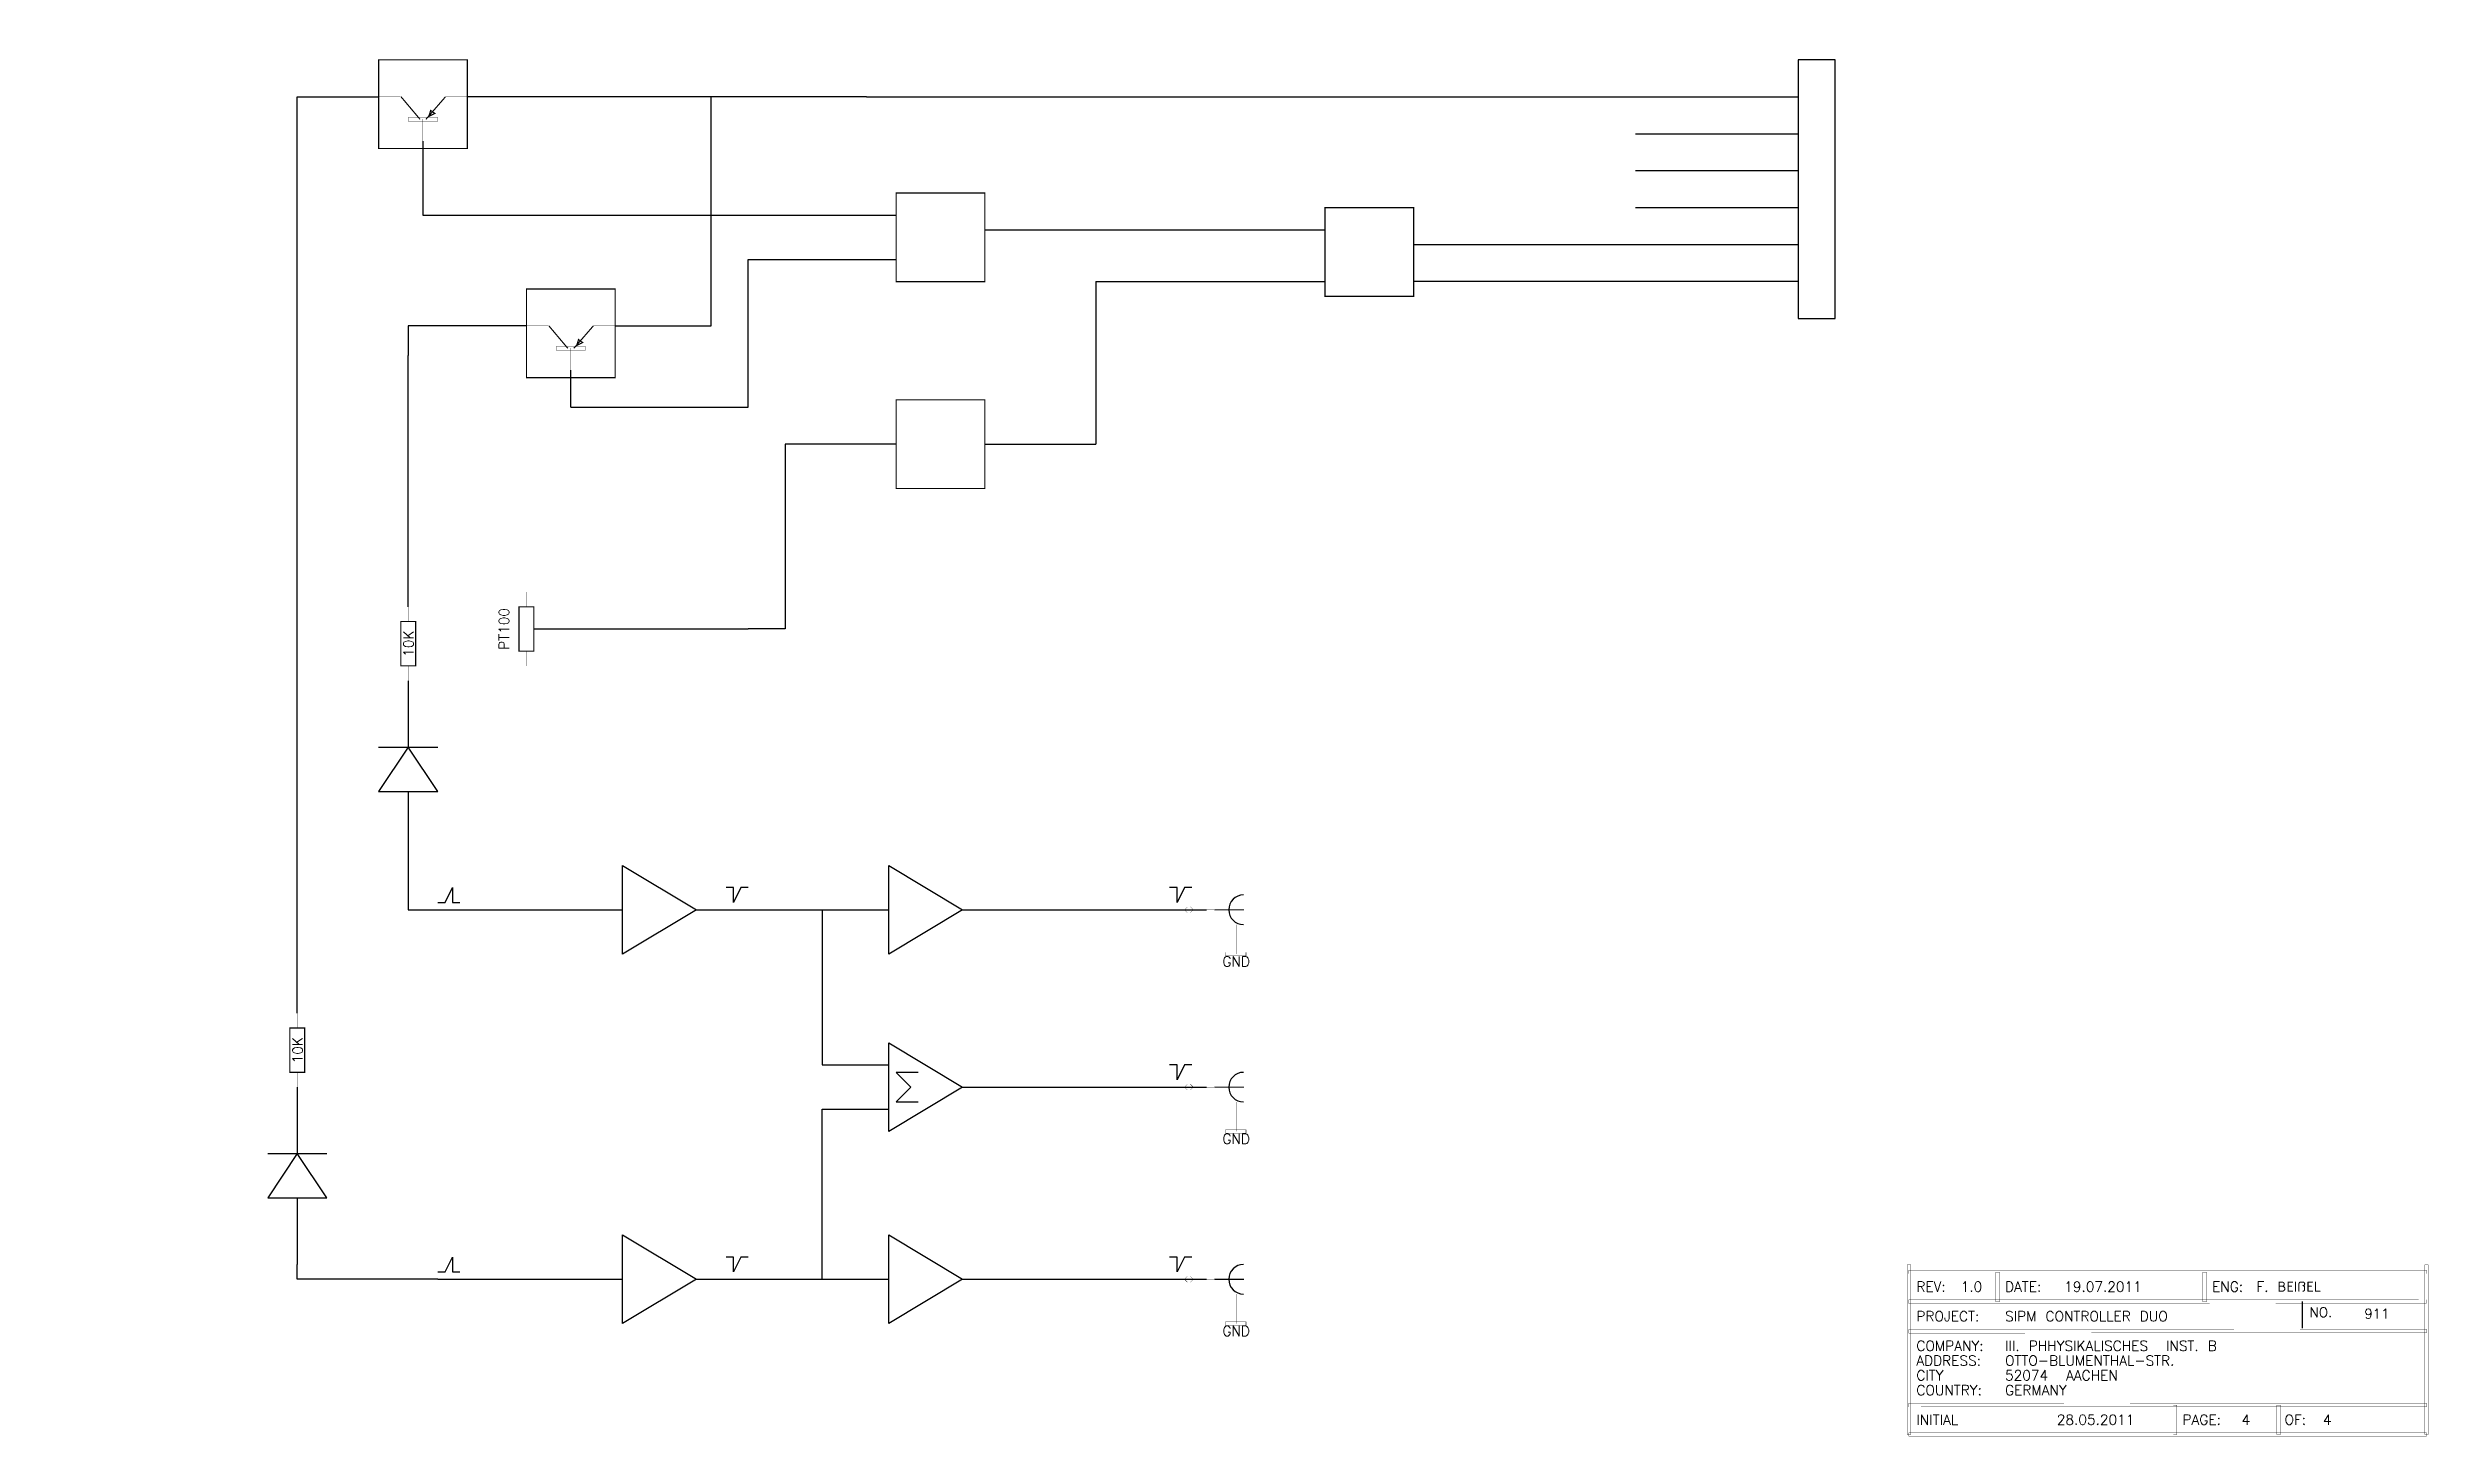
# Model space of a CAD drawing. Extents: x -4294 to 3756, y -2556 to 2142.
import ezdxf
from ezdxf.enums import TextEntityAlignment as Align

# ---------------------------------------------------------------- set-up
doc = ezdxf.new("R2010")
doc.units = 0
doc.layers.get('0').update_dxf_attribs({"linetype": 'CONTINUOUS'})
doc.styles.get("Standard").update_dxf_attribs({"font": 'TXT', "bigfont": ' '})

msp = doc.modelspace()

# ---------------------------------------------------------------- linework, layer by layer
at = {"color": 7}
for p, q in [((1750, 2100), (1625, 2100)), ((1625, 2100), (1625, 1225)), ((1750, 1225), (1750, 2100)), ((-3450, -1125), (-3450, 1975)), ((-3450, 1975), (-3175, 1975)), ((-1525, 1975), (-2875, 1975)), ((-2050, 1200), (-2050, 1975)), ((-1525, 1975), (1625, 1975)), ((-3025, 1825), (-3025, 1575)), ((1075, 1850), (1625, 1850)), ((1625, 1725), (1075, 1725)), ((-3025, 1575), (-1750, 1575)), ((-1750, 1575), (-1425, 1575)), ((1625, 1600), (1075, 1600)), ((-1125, 1525), (25, 1525)), ((325, 1475), (1075, 1475)), ((1075, 1475), (1625, 1475)), ((-1925, 1425), (-1750, 1425)), ((-1925, 925), (-1925, 1425)), ((-1750, 1425), (-1425, 1425)), ((-750, 1350), (-750, 800)), ((-750, 1350), (25, 1350)), ((1625, 1350), (325, 1350)), ((1625, 1225), (1750, 1225)), ((-3075, 1200), (-3075, 1100)), ((-2675, 1200), (-3075, 1200)), ((-2375, 1200), (-2050, 1200)), ((-3075, 250), (-3075, 1100)), ((-2525, 925), (-2525, 1050)), ((-2525, 925), (-1925, 925)), ((-1800, 800), (-1800, 175)), ((-1425, 800), (-1800, 800)), ((-1125, 800), (-850, 800)), ((-850, 800), (-750, 800)), ((-2650, 175), (-1925, 175)), ((-1800, 175), (-1925, 175)), ((-3075, 0), (-3075, -225)), ((-3075, -375), (-3075, -600)), ((-3075, -600), (-3075, -775)), ((-2950, -750), (-2925, -700)), ((-2925, -700), (-2925, -750)), ((-1975, -700), (-2000, -700)), ((-1950, -700), (-1975, -750)), ((-1975, -750), (-1975, -700)), ((-1925, -700), (-1950, -700)), ((-475, -700), (-500, -700)), ((-450, -700), (-475, -750)), ((-475, -750), (-475, -700)), ((-425, -700), (-450, -700)), ((-3075, -775), (-2975, -775)), ((-2975, -750), (-2950, -750)), ((-2975, -775), (-2350, -775)), ((-2925, -750), (-2900, -750)), ((-2100, -775), (-1450, -775)), ((-1675, -775), (-1675, -1300)), ((-1200, -775), (-375, -775)), ((-1675, -1300), (-1450, -1300)), ((-1350, -1325), (-1425, -1325)), ((-1425, -1325), (-1375, -1375)), ((-475, -1300), (-500, -1300)), ((-450, -1300), (-475, -1350)), ((-475, -1350), (-475, -1300)), ((-425, -1300), (-450, -1300)), ((-3450, -1375), (-3450, -1600)), ((-1375, -1375), (-1425, -1425)), ((-1425, -1425), (-1350, -1425)), ((-1200, -1375), (-375, -1375)), ((-1675, -1450), (-1450, -1450)), ((-1675, -2025), (-1675, -1450)), ((-3450, -1750), (-3450, -1975)), ((-3450, -2025), (-3450, -1975)), ((-2975, -2000), (-2950, -2000)), ((-2950, -2000), (-2925, -1950)), ((-2925, -1950), (-2925, -2000)), ((-2925, -2000), (-2900, -2000)), ((-1975, -1950), (-2000, -1950)), ((-1950, -1950), (-1975, -2000)), ((-1975, -2000), (-1975, -1950)), ((-1925, -1950), (-1950, -1950)), ((-475, -1950), (-500, -1950)), ((-450, -1950), (-475, -2000)), ((-475, -2000), (-475, -1950)), ((-425, -1950), (-450, -1950)), ((-2975, -2025), (-3450, -2025)), ((-2975, -2025), (-2350, -2025)), ((-2100, -2025), (-1450, -2025)), ((-1200, -2025), (-375, -2025))]:
    msp.add_line(p, q, dxfattribs=at)
at = {"color": 216}
for p, q in [((-3075, -225), (-3175, -375)), ((-3175, -225), (-2975, -225)), ((-2975, -375), (-3075, -225)), ((-3175, -375), (-2975, -375)), ((-2350, -925), (-2350, -625)), ((-2350, -625), (-2100, -775)), ((-1450, -925), (-1450, -625)), ((-1450, -625), (-1200, -775)), ((-2100, -775), (-2350, -925)), ((-1200, -775), (-1450, -925)), ((-1450, -1525), (-1450, -1225)), ((-1450, -1225), (-1200, -1375)), ((-1200, -1375), (-1450, -1525)), ((-3450, -1600), (-3550, -1750)), ((-3550, -1600), (-3350, -1600)), ((-3350, -1750), (-3450, -1600)), ((-3550, -1750), (-3350, -1750)), ((-2350, -2175), (-2350, -1875)), ((-2350, -1875), (-2100, -2025)), ((-1450, -2175), (-1450, -1875)), ((-1450, -1875), (-1200, -2025)), ((-2100, -2025), (-2350, -2175)), ((-1200, -2025), (-1450, -2175))]:
    msp.add_line(p, q, dxfattribs=at)
at = {"color": 136}
msp.add_line((3330, -2100), (3330, -2190), dxfattribs=at)
at = {"color": 216}
for points, const_width in [([(-3175, 2100), (-3175, 1800), (-2875, 1800), (-2875, 2100), (-3175, 2100)], 4), ([(-3075, 1893), (-3075, 1905), (-2975, 1905), (-2975, 1893), (-3075, 1893)], 1), ([(-1425, 1650), (-1425, 1350), (-1125, 1350), (-1125, 1650), (-1425, 1650)], 4), ([(25, 1600), (25, 1300), (325, 1300), (325, 1600), (25, 1600)], 4), ([(-2675, 1325), (-2675, 1025), (-2375, 1025), (-2375, 1325), (-2675, 1325)], 4), ([(-2575, 1118), (-2575, 1130), (-2475, 1130), (-2475, 1118), (-2575, 1118)], 1), ([(-1425, 950), (-1425, 650), (-1125, 650), (-1125, 950), (-1425, 950)], 4), ([(-311, -931), (-311, -919), (-245, -919), (-245, -931), (-311, -931)], 1), ([(-245, -931), (-245, -919), (-241, -919), (-241, -931), (-245, -931)], 1), ([(-311, -1531), (-311, -1519), (-245, -1519), (-245, -1531), (-311, -1531)], 1), ([(-245, -1531), (-245, -1519), (-241, -1519), (-241, -1531), (-245, -1531)], 1), ([(-311, -2181), (-311, -2169), (-245, -2169), (-245, -2181), (-311, -2181)], 1), ([(-245, -2181), (-245, -2169), (-241, -2169), (-241, -2181), (-245, -2181)], 1)]:
    msp.add_lwpolyline(points, close=True, dxfattribs=dict(at, const_width=const_width))
at = {"color": 136, "const_width": 1}
for points in [[(-3100, 1975), (-3175, 1975)], [(-2950, 1975), (-2875, 1975)], [(-3025, 1900), (-3025, 1825)], [(-2600, 1200), (-2675, 1200)], [(-2450, 1200), (-2375, 1200)], [(-2525, 1125), (-2525, 1050)], [(-3075, 200), (-3075, 250)], [(-2675, 250), (-2675, 300)], [(-2675, 100), (-2675, 50)], [(-3075, 50), (-3075, 0)], [(-440, -785), (-450, -775), (-440, -765)], [(-430, -785), (-420, -775), (-430, -765)], [(-350, -775), (-375, -775)], [(-275, -825), (-275, -875)], [(-275, -925), (-275, -875)], [(-3450, -1175), (-3450, -1125)], [(-3450, -1325), (-3450, -1375)], [(-440, -1385), (-450, -1375), (-440, -1365)], [(-430, -1385), (-420, -1375), (-430, -1365)], [(-350, -1375), (-375, -1375)], [(-275, -1425), (-275, -1475)], [(-275, -1525), (-275, -1475)], [(-440, -2035), (-450, -2025), (-440, -2015)], [(-430, -2035), (-420, -2025), (-430, -2015)], [(-350, -2025), (-375, -2025)], [(-275, -2075), (-275, -2125)], [(-275, -2175), (-275, -2125)]]:
    msp.add_lwpolyline(points, dxfattribs=at)
at = {"color": 216, "const_width": 4}
for points in [[(-3099, 1975), (-3035, 1899)], [(-2949, 1975), (-3015, 1899)], [(-3005, 1909), (-2985, 1919), (-2999, 1929), (-3005, 1909)], [(-2599, 1200), (-2535, 1124)], [(-2449, 1200), (-2515, 1124)], [(-2505, 1134), (-2485, 1144), (-2499, 1154), (-2505, 1134)], [(-2700, 100), (-2650, 100), (-2650, 250), (-2700, 250), (-2700, 100)], [(-3100, 50), (-3050, 50), (-3050, 200), (-3100, 200), (-3100, 50)], [(-249, -775), (-349, -775)], [(-3475, -1325), (-3425, -1325), (-3425, -1175), (-3475, -1175), (-3475, -1325)], [(-249, -1375), (-349, -1375)], [(-249, -2025), (-349, -2025)]]:
    msp.add_lwpolyline(points, dxfattribs=at)
at = {"color": 136, "const_width": 1}
for points in [[(1994, -1976), (2006, -1976), (2006, -2550), (1994, -2550), (1994, -1976)], [(3750, -2006), (3750, -1994), (2000, -1994), (2000, -2006), (3750, -2006)], [(2294, -2001), (2306, -2001), (2306, -2101), (2294, -2101), (2294, -2001)], [(2994, -2001), (3006, -2001), (3006, -2101), (2994, -2101), (2994, -2001)], [(3744, -2550), (3756, -2550), (3756, -1976), (3744, -1976), (3744, -2550)], [(2000, -2095), (2000, -2107), (3750, -2106), (3750, -2094), (2000, -2095)], [(2000, -2195), (2000, -2207), (3750, -2206), (3750, -2194), (2000, -2195)], [(1998, -2445), (1998, -2457), (3750, -2456), (3750, -2444), (1998, -2445)], [(2894, -2451), (2906, -2451), (2906, -2550), (2894, -2550), (2894, -2451)], [(3244, -2451), (3256, -2451), (3256, -2550), (3244, -2550), (3244, -2451)], [(2000, -2556), (2000, -2544), (3750, -2544), (3750, -2556), (2000, -2556)]]:
    msp.add_lwpolyline(points, close=True, dxfattribs=at)
at = {"color": 216}
for centre in [(-250, -775), (-250, -1375), (-250, -2025)]:
    msp.add_arc(centre, 50, 90, -90, dxfattribs=at)

# ---------------------------------------------------------------- texts
at = {"color": 2}
for s, p in [('10K', (-3074, 125)), ('PT100', (-2751, 175)), ('10K', (-3449, -1250))]:
    msp.add_text(s, height=34, rotation=90, dxfattribs=at).set_placement(p, align=Align.MIDDLE_CENTER)
at = {"color": 96}
for p in [(-275, -950), (-275, -1550), (-275, -2200)]:
    msp.add_text('GND', height=34, dxfattribs=at).set_placement(p, align=Align.MIDDLE_CENTER)
at = {"color": 136}
for s, p in [('REV:', (2025, -2050)), ('1.0', (2175, -2050)), ('DATE:', (2325, -2050)), ('19.07.2011', (2525, -2050)), ('ENG:', (3025, -2050)), ('F. BEIßEL', (3175, -2050)), ('PROJECT:', (2025, -2150)), ('SIPM CONTROLLER DUO', (2325, -2150)), ('COMPANY:', (2025, -2250)), ('III. PHHYSIKALISCHES  INST. B', (2325, -2250)), ('ADDRESS:', (2025, -2300)), ('CITY', (2025, -2350)), ('OTTO-BLUMENTHAL-STR.', (2325, -2300)), ('52074  AACHEN', (2325, -2350)), ('COUNTRY:', (2025, -2400)), ('GERMANY', (2325, -2400)), ('INITIAL', (2025, -2500)), ('28.05.2011', (2500, -2500)), ('PAGE:', (2925, -2500)), ('4', (3125, -2500)), ('OF:', (3270, -2500)), ('4', (3400, -2500))]:
    msp.add_text(s, height=34, dxfattribs=at).set_placement(p, align=Align.MIDDLE_LEFT)
for s, p in [('NO.', (3355, -2120)), ('911', (3540, -2125))]:
    msp.add_text(s, height=33, dxfattribs=at).set_placement(p, align=Align.TOP_LEFT)

doc.saveas('drawing.dxf')
